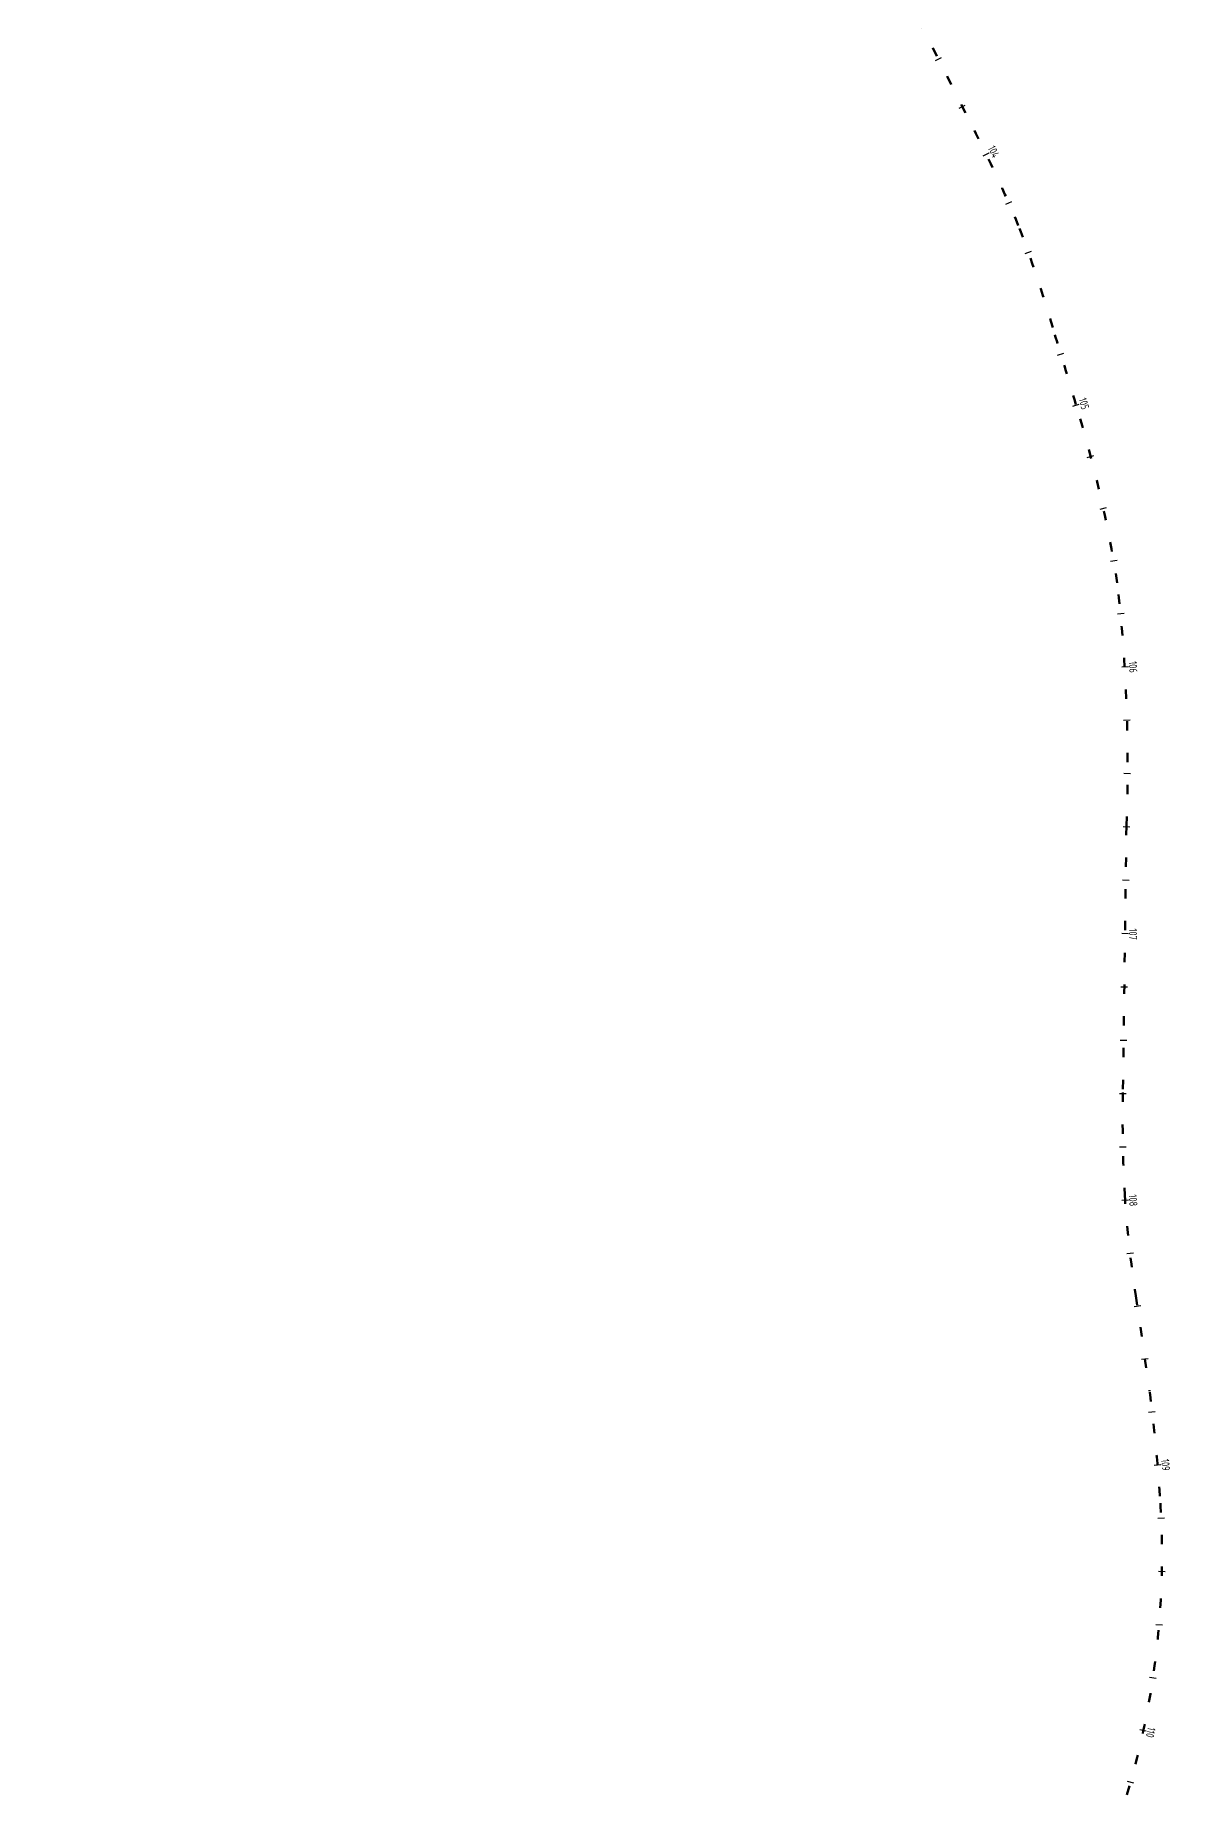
# Model space of a CAD drawing. Header units: metres. Extents: x 245702 to 2250761, y -1588929 to 6439132.
# Drawn here: x 2249263 to 2249689, y 538303 to 538962 of the extents above; entities that cross this region are included whole.
import ezdxf

# ---------------------------------------------------------------- set-up
doc = ezdxf.new("R2010")
doc.units = ezdxf.units.M
doc.linetypes.add('STROT', pattern=[1.7, 0.5, -1.2])
doc.layers.add('ОСЬ_ВЕРХ_ПОКРЫТИЯ_ПИКЕТЫ', color=1, linetype='Continuous')
doc.layers.add('разметка', color=7, linetype='Continuous')
doc.styles.get("Standard").update_dxf_attribs({"font": 'simplex.shx'})

msp = doc.modelspace()

# ---------------------------------------------------------------- linework, layer by layer
at = {"layer": 'ОСЬ_ВЕРХ_ПОКРЫТИЯ_ПИКЕТЫ'}
for p, q in [((2249600.71, 538952.89), (2249602.95, 538954.01)), ((2249609.68, 538935.01), (2249611.92, 538936.13)), ((2249618.62, 538917.13), (2249620.87, 538918.23)), ((2249618.62, 538917.13), (2249620.87, 538918.23)), ((2249627.08, 538899.07), (2249629.37, 538900.07)), ((2249634.41, 538880.56), (2249636.77, 538881.4)), ((2249646.49, 538842.49), (2249648.88, 538843.22)), ((2249652.23, 538823.35), (2249654.63, 538824.05)), ((2249652.23, 538823.35), (2249654.63, 538824.05)), ((2249657.65, 538804.13), (2249660.06, 538804.77)), ((2249662.44, 538784.76), (2249664.88, 538785.31)), ((2249666.33, 538765.22), (2249668.79, 538765.63)), ((2249669.02, 538745.48), (2249671.51, 538745.74)), ((2249670.56, 538725.61), (2249673.06, 538725.74)), ((2249670.56, 538725.61), (2249673.06, 538725.74)), ((2249671.22, 538705.67), (2249673.72, 538705.7)), ((2249671.29, 538685.69), (2249673.79, 538685.68)), ((2249671.07, 538665.7), (2249673.57, 538665.67)), ((2249670.8, 538645.71), (2249673.3, 538645.67)), ((2249670.53, 538625.71), (2249673.03, 538625.67)), ((2249670.53, 538625.71), (2249673.03, 538625.67)), ((2249670.27, 538605.71), (2249672.77, 538605.68)), ((2249670, 538585.71), (2249672.5, 538585.68)), ((2249669.74, 538565.71), (2249672.24, 538565.68)), ((2249669.73, 538545.68), (2249672.23, 538545.72)), ((2249670.55, 538525.63), (2249673.05, 538525.8)), ((2249670.55, 538525.63), (2249673.05, 538525.8)), ((2249672.52, 538505.66), (2249675, 538505.96)), ((2249675.18, 538485.82), (2249677.66, 538486.17)), ((2249677.99, 538466.02), (2249680.47, 538466.36)), ((2249680.6, 538446.21), (2249683.08, 538446.51)), ((2249682.73, 538426.37), (2249685.22, 538426.59)), ((2249682.73, 538426.37), (2249685.22, 538426.59)), ((2249684.07, 538406.47), (2249686.57, 538406.58)), ((2249684.34, 538386.55), (2249686.84, 538386.51)), ((2249683.31, 538366.67), (2249685.8, 538366.45)), ((2249680.96, 538346.89), (2249683.43, 538346.51)), ((2249677.32, 538327.31), (2249679.76, 538326.78)), ((2249677.32, 538327.31), (2249679.76, 538326.78)), ((2249672.6, 538307.94), (2249675.02, 538307.29))]:
    msp.add_line(p, q, dxfattribs=at)
at = {"layer": 'разметка', "linetype": 'STROT', "lineweight": 50, "ltscale": 7}
msp.add_lwpolyline([(2249263.31, 539654.44), (2249360.19, 539459.09, -0.002974), (2249370.63, 539437.72), (2249424.04, 539326.74, -0.030398), (2249442.69, 539282.91), (2249470.76, 539207.5, 0.046344), (2249502.73, 539138.42), (2249541.13, 539069.83, -0.011361), (2249583.72, 538989.55), (2249614.69, 538927.81, -0.022225), (2249631.78, 538891.04, -0.0221), (2249644.67, 538852.77, -0.002395), (2249653.35, 538823.98, -0.036323), (2249668.85, 538757.14, -0.038365), (2249672.32, 538666.03), (2249670.99, 538566, 0.018687), (2249671.66, 538527.79, 0.024103), (2249675.88, 538489.81), (2249680.97, 538454.09, -0.013983), (2249684.88, 538414.69, -0.090031), (2249672.49, 538302.77)], format="xyb", dxfattribs=at)

# ---------------------------------------------------------------- texts
at = {"layer": 'ОСЬ_ВЕРХ_ПОКРЫТИЯ_ПИКЕТЫ', "width": 0.6}
for s, rotation, p in [('104', 296.23523, (2249620.26, 538920.03)), ('105', 286.35596, (2249654.34, 538825.92)), ('106', 273.01228, (2249673.21, 538727.62)), ('107', 269.23557, (2249673.31, 538627.55)), ('108', 274.06552, (2249673.16, 538527.69)), ('109', 275.13263, (2249685.3, 538428.48)), ('110', 257.75103, (2249680.35, 538328.31))]:
    msp.add_text(s, height=3, rotation=rotation, dxfattribs=at).set_placement(p)

doc.saveas('drawing.dxf')
